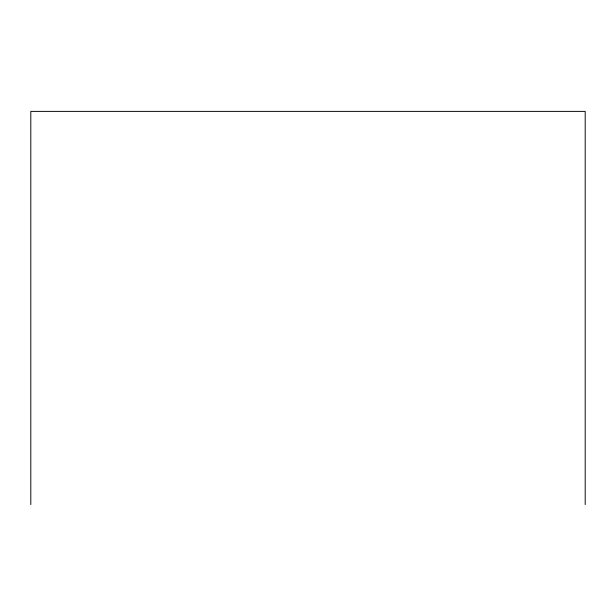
<?xml version="1.0" encoding="UTF-8"?>
<svg xmlns="http://www.w3.org/2000/svg" width="616" height="616" viewBox="0 0 616 616"><rect width="100%" height="100%" fill="white"/><g stroke="black" fill="none" stroke-linecap="round" stroke-linejoin="round"><path stroke-width="0.92" d="M585.2 504.612L585.2 111.388L30.8 111.388L30.8 504.612"/></g></svg>
